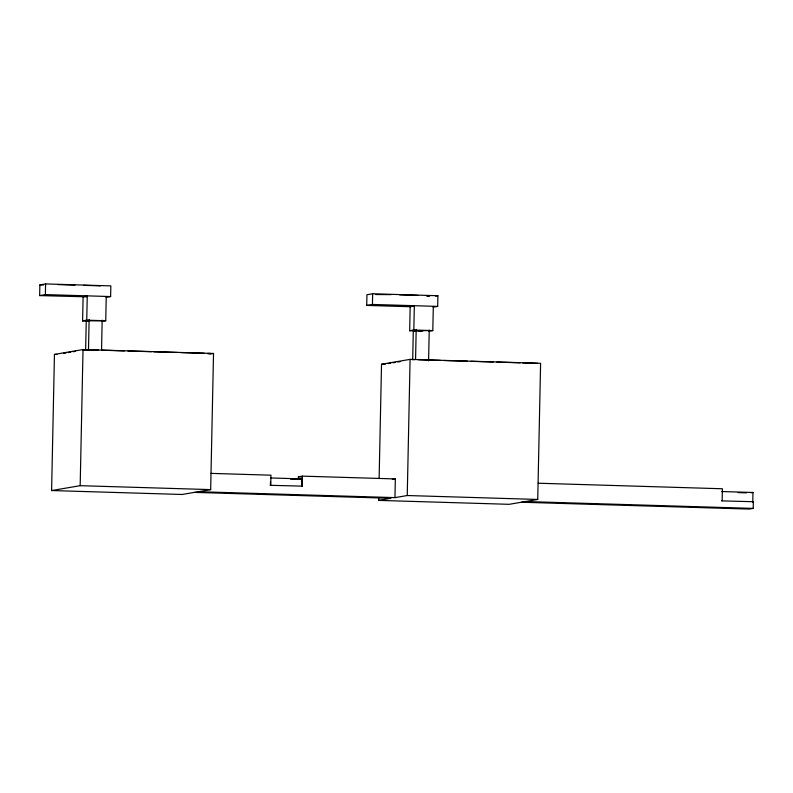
<?xml version="1.0" encoding="UTF-8"?>
<svg xmlns="http://www.w3.org/2000/svg" width="793" height="793" viewBox="0 0 793 793"><rect width="100%" height="100%" fill="white"/><g stroke="black" fill="none" stroke-linecap="round" stroke-linejoin="round"><path stroke-width="1.19" d="M86.665 296.83L39.65 295.581L39.878 284.895L45.588 283.924L110.842 285.886L110.614 296.562L106.044 297.345M39.65 295.581L45.37 294.599L45.588 283.924M51.604 490.55L54.449 354.412L83.027 349.535L213.525 353.46L210.67 489.608L182.103 494.475L51.604 490.55L80.172 485.683L210.67 489.608M82.601 320.887L83.106 296.731L87.25 296.017L86.744 320.184L82.601 320.887L87.349 321.026M80.172 485.683L83.027 349.535M85.644 349.644L86.268 319.985M88.479 350.387L89.123 319.5M101.554 349.723L102.168 320.154M101.593 321.452L105.737 320.749L106.242 296.592M270.433 485.247L270.512 481.599M298.356 479.041L298.406 476.811L302.401 476.137L395.34 478.932L394.954 497.617L198.389 491.7M270.591 477.961L301.776 478.903L301.627 486.238L302.192 486.149L302.401 476.137M411.042 306.752L366.713 305.414L366.941 294.738L372.651 293.767L437.905 295.73L437.686 306.405L433.107 307.178M366.713 305.414L372.432 304.443L372.651 293.767M379.133 478.11L381.522 364.245L410.09 359.378L540.598 363.303L537.743 499.451L509.165 504.318L378.667 500.393L378.717 497.915M409.674 330.721L410.179 306.564L414.323 305.86L413.817 330.017L409.674 330.721L415.601 330.899M394.954 497.617L407.245 495.526L410.09 359.378M412.707 359.616L413.331 329.888M415.572 359.13L416.186 329.402M428.587 360.884L429.231 330.066M428.656 331.296L432.809 330.592L433.315 306.435M722.155 500.779L722.413 488.766L538.209 483.224M752.775 502.177L752.973 492.473L721.789 491.541M521.457 502.227L749.207 509.076L753.211 508.392L753.35 501.721L721.59 500.879M86.249 320.868L102.158 320.769M375.842 294.53L391.108 294.609M63.599 353.371L65.978 352.964M68.367 352.558L70.755 352.151M73.134 351.745L75.523 351.339M82.68 350.119L98.57 350.119M427.09 296.265L429.955 295.769L426.307 295.66M435.625 296.116L437.905 295.73M207.964 353.886L210.343 353.48L207.885 353.41M209.957 354.075L213.525 353.46M388.283 363.62L390.662 363.214M393.05 362.807L395.429 362.401M397.818 361.995L400.207 361.588M298.921 479.388L301.776 478.903M392.347 479.438L395.34 478.932M378.667 500.393L390.949 498.301L194.384 492.384M751.07 492.8L752.973 492.473M752.775 501.82L753.35 501.721M57.968 284.588L74.968 285.093M83.463 285.351L100.453 285.857M399.603 294.857L417.812 295.412M39.878 284.895L43.565 285.004M45.37 294.599L110.614 296.562M372.432 304.443L437.686 306.405M86.744 320.184L105.737 320.749M413.817 330.017L432.809 330.592M429.221 330.612L413.312 330.701L415.691 330.78M418.06 330.85L422.808 330.988M417.98 330.978L421.539 331.077M102.257 350.228L124.372 350.893M128.05 351.012L151.394 351.705M153.842 351.785L177.186 352.488M180.863 352.598L204.207 353.301M412.132 359.556L414.59 359.625M418.268 359.735L440.383 360.399M444.06 360.518L467.404 361.211M471.082 361.33L493.196 361.995M496.884 362.104L520.218 362.807M522.676 362.877L537.416 363.323M54.449 354.412L56.918 354.481M381.522 364.245L385.21 364.354M211.007 473.381L270.948 475.185L270.74 485.197L270.175 485.296L302.192 486.149M298.406 476.811L302.074 476.93M290.525 479.131L297.722 479.349M738.124 492.602L746.52 492.849M407.245 495.526L537.743 499.451M525.452 501.543L753.211 508.392"/></g></svg>
